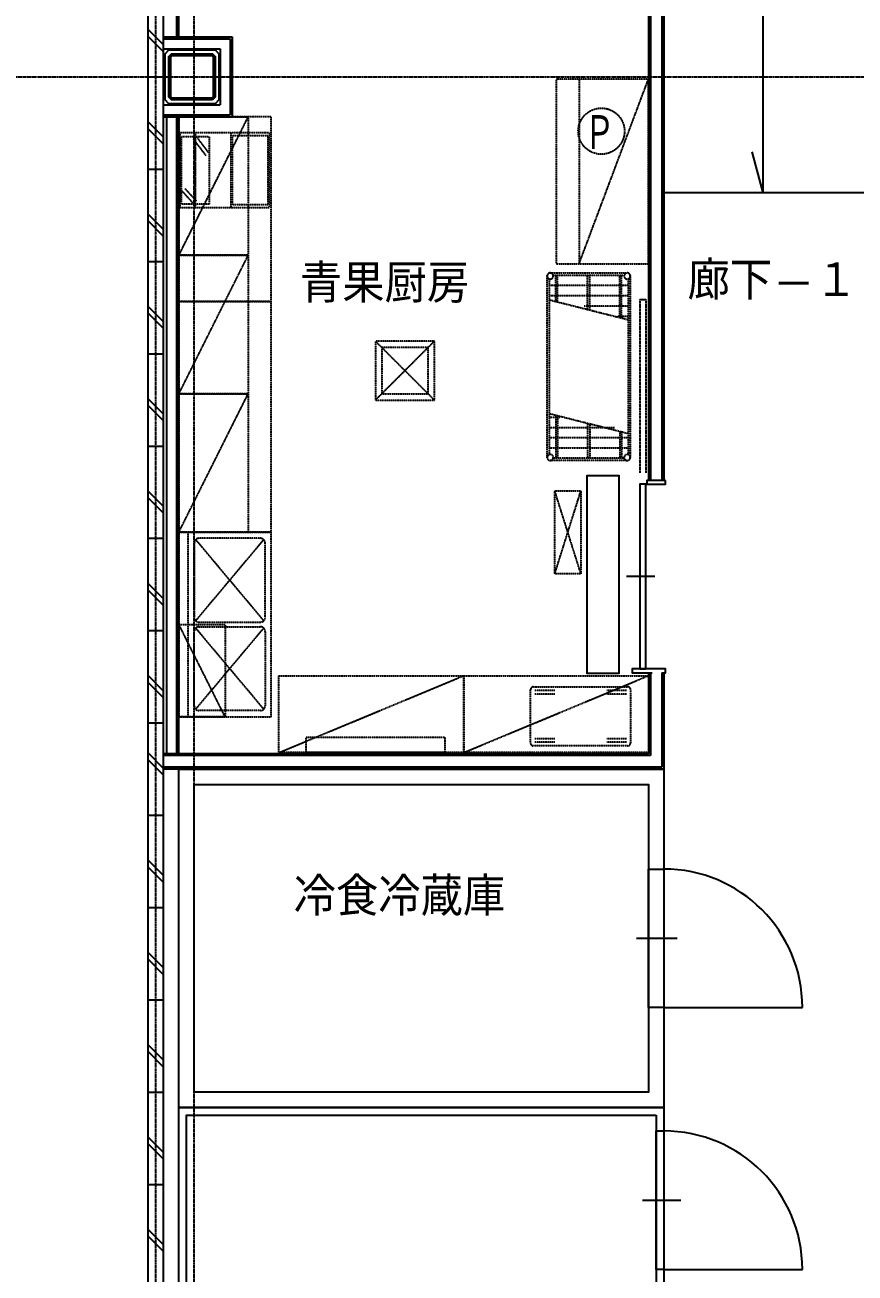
# Model space of a CAD drawing. Header units: millimetres. Extents: x 0 to 181737, y 0 to 59400.
# Drawn here: x 109000 to 114392, y 21049 to 29162 of the extents above; entities that cross this region are included whole.
import ezdxf
from ezdxf.enums import TextEntityAlignment as Align

# ---------------------------------------------------------------- set-up
doc = ezdxf.new("R2010")
doc.units = ezdxf.units.MM
doc.header["$LTSCALE"] = 0.2
for name, pattern in [('CENTER', [50.8, 31.75, -6.35, 6.35, -6.35]), ('HIDDEN', [9.525, 6.35, -3.175]), ('HIDDEN2', [0.1875, 0.125, -0.0625])]:
    doc.linetypes.add(name, pattern=pattern)
for name, color, linetype in [('A_室名', 8, 'Continuous'), ('A_建築', 8, 'Continuous'), ('A_建築（下図）', 8, 'Continuous'), ('A_建築（什器）', 8, 'Continuous'), ('A_建築（冷蔵・冷凍庫）', 8, 'Continuous'), ('A_建築（軽鉄下地）', 8, 'Continuous')]:
    doc.layers.add(name, color=color, linetype=linetype)
doc.layers.add('A_通芯', color=8, linetype='CENTER', plot=False)
doc.styles.get("Standard").update_dxf_attribs({"font": 'simplex.shx', "width": 0.8, "bigfont": 'extfont2.shx'})

msp = doc.modelspace()

# ---------------------------------------------------------------- linework, layer by layer
at = {"layer": 'A_建築'}
for p, q in [((110000, 29085), (110000, 33267.5)), ((113150, 32075), (113150, 26201.53)), ((113050, 31975), (113050, 26201.53)), ((109900, 29085), (110345.2, 29085)), ((110345.2, 29085), (110345.2, 28565)), ((109900, 28565), (110345.2, 28565)), ((110000, 24425), (110000, 28565)), ((112993.49, 27376.53), (113033.49, 27376.53)), ((113092.25, 25576.53), (112907.75, 25576.53)), ((113050, 24951.53), (113050, 24425)), ((113150, 24951.53), (113150, 24325)), ((113050, 24425), (109900, 24425)), ((113150, 24325), (109900, 24325))]:
    msp.add_line(p, q, dxfattribs=at)
at = {"layer": 'A_建築', "linetype": 'Continuous'}
for p, q in [((113795, 28071.7), (113795, 31071.7)), ((113795, 28071.7), (113723.56, 28337.02)), ((114650, 28071.7), (113135.2, 28071.7))]:
    msp.add_line(p, q, dxfattribs=at)
at = {"layer": 'A_建築', "linetype": 'HIDDEN', "ltscale": 5}
for p, q in [((112993.49, 27376.53), (112993.5, 26251.53)), ((113033.49, 27376.53), (113033.5, 26251.53))]:
    msp.add_line(p, q, dxfattribs=at)
at = {"layer": 'A_建築', "linetype": 'Continuous', "lineweight": 0}
for points in [[(112650.18, 24944.33), (112650.18, 26236.33), (112860.18, 26236.33), (112860.18, 24944.33)], [(112653.18, 24947.33), (112653.18, 26233.33), (112857.18, 26233.33), (112857.18, 24947.33)], [(112655.18, 24949.33), (112655.18, 26231.33), (112855.18, 26231.33), (112855.18, 24949.33)]]:
    msp.add_lwpolyline(points, close=True, dxfattribs=at)
at = {"layer": 'A_建築'}
for points in [[(113033.5, 26176.53), (112993.5, 26176.53), (112993.5, 24976.53), (113033.5, 24976.53)], [(113160, 26201.53), (113040, 26201.53), (113040, 26176.53), (113160, 26176.53)]]:
    msp.add_lwpolyline(points, close=True, dxfattribs=at)
msp.add_lwpolyline([(113137.53, 24951.53), (113160, 24951.53), (113160, 24976.53), (112945.03, 24976.53), (112945.03, 24951.53), (113073.84, 24951.53)], dxfattribs=at)
at = {"layer": 'A_建築（下図）', "color": 8, "linetype": 'Continuous'}
for p, q in [((109800, 17533.21), (109800, 35417)), ((109900, 17625.5), (109900, 35417)), ((109800, 29132.33), (109900, 29032.33)), ((109800, 29088), (109900, 28988)), ((109800, 28825), (109900, 28825)), ((109800, 28532.33), (109900, 28432.33)), ((109800, 28488), (109900, 28388)), ((109800, 28225), (109900, 28225)), ((109800, 27932.33), (109900, 27832.33)), ((109800, 27888), (109900, 27788)), ((109800, 27625), (109900, 27625)), ((109800, 27332.33), (109900, 27232.33)), ((109800, 27288), (109900, 27188)), ((109800, 27025), (109900, 27025)), ((109800, 26732.33), (109900, 26632.33)), ((109800, 26688), (109900, 26588)), ((109800, 26425), (109900, 26425)), ((109800, 26132.33), (109900, 26032.33)), ((109800, 26088), (109900, 25988)), ((109800, 25825), (109900, 25825)), ((109800, 25532.33), (109900, 25432.33)), ((109800, 25488), (109900, 25388)), ((109800, 25225), (109900, 25225)), ((109800, 24932.33), (109900, 24832.33)), ((109800, 24888), (109900, 24788)), ((109800, 24625), (109900, 24625)), ((109800, 24429.56), (109900, 24329.56)), ((109800, 24385.24), (109900, 24285.24)), ((109800, 24025), (109900, 24025)), ((109800, 23732.33), (109900, 23632.33)), ((109800, 23688), (109900, 23588)), ((109800, 23425), (109900, 23425)), ((109800, 23132.33), (109900, 23032.33)), ((109800, 23088), (109900, 22988)), ((109800, 22825), (109900, 22825)), ((109800, 22532.33), (109900, 22432.33)), ((109800, 22488), (109900, 22388)), ((109800, 22225), (109900, 22225)), ((109800, 21932.33), (109900, 21832.33)), ((109800, 21888), (109900, 21788)), ((109800, 21625), (109900, 21625)), ((109800, 21332.33), (109900, 21232.33)), ((109800, 21288), (109900, 21188))]:
    msp.add_line(p, q, dxfattribs=at)
at = {"layer": 'A_建築（下図）', "color": 8, "flags": 128}
msp.add_lwpolyline([(109935.2, 29000), (110235.2, 29000), (110260.2, 28975), (110260.2, 28675), (110235.2, 28650), (109935.2, 28650), (109910.2, 28675), (109910.2, 28975), (109935.2, 29000)], close=True, dxfattribs=at)
at = {"layer": 'A_建築（下図）', "color": 8, "linetype": 'Continuous', "flags": 128}
for points in [[(110218.2, 28675), (109952.2, 28675), (109935.2, 28692), (109935.2, 28958), (109952.2, 28975), (110218.2, 28975), (110235.2, 28958), (110235.2, 28692), (110218.2, 28675)], [(110218.2, 28687), (109952.2, 28687), (109947.2, 28692), (109947.2, 28958), (109952.2, 28963), (110218.2, 28963), (110223.2, 28958), (110223.2, 28692), (110218.2, 28687)]]:
    msp.add_lwpolyline(points, close=True, dxfattribs=at)
at = {"layer": 'A_建築（什器）', "color": 8, "linetype": 'HIDDEN2', "ltscale": 50}
for p, q in [((112450, 28810.38), (112450, 27610.38)), ((113050, 28810.38), (112450, 28810.38)), ((113050, 28810.38), (112600, 28810.38)), ((112600, 28810.38), (112600, 27610.38)), ((112600, 27610.38), (113050, 28810.38)), ((113050, 27610.38), (113050, 28810.38)), ((113050, 27610.38), (113050, 28810.38)), ((110000, 28565), (110000, 27365)), ((110600, 28565), (110000, 28565)), ((110000, 28565), (110450, 28565)), ((110000, 27665), (110000, 28565)), ((110000, 27665), (110450, 28565)), ((110450, 28565), (110450, 27665)), ((110600, 27365), (110600, 28565)), ((110007.34, 27973.99), (110007.34, 28463.99)), ((110007.34, 28463.99), (110587.34, 28463.99)), ((110017.34, 27998.08), (110017.34, 28438.07)), ((110017.34, 28438.07), (110197.35, 28438.07)), ((110092.16, 28422.6), (110174.09, 28314.24)), ((110107.34, 27973.99), (110107.34, 28463.99)), ((110107.34, 27998.08), (110107.34, 28438.07)), ((110112.1, 28437.68), (110194.03, 28329.31)), ((110197.35, 28438.07), (110197.35, 27998.08)), ((110337.33, 28463.99), (110337.33, 27973.99)), ((110347.34, 27993.99), (110347.34, 28443.99)), ((110347.34, 28443.99), (110577.34, 28443.99)), ((110577.34, 28443.99), (110577.34, 27993.99)), ((110587.34, 28463.99), (110587.34, 27973.99)), ((110019.6, 28083.52), (110093.6, 28001.59)), ((110038.15, 28100.28), (110112.15, 28018.35)), ((110197.35, 27998.08), (110017.34, 27998.08)), ((110577.34, 27993.99), (110347.34, 27993.99)), ((110587.34, 27973.99), (110007.34, 27973.99)), ((110450, 27665), (110000, 27665)), ((110000, 27665), (110450, 27665)), ((110000, 26765), (110000, 27665)), ((110000, 26765), (110450, 27665)), ((110450, 27665), (110450, 26765)), ((112450, 27610.38), (113050, 27610.38)), ((112600, 27610.38), (113050, 27610.38)), ((112392.27, 26350.46), (112392.27, 27533.46)), ((112407.27, 26369.82), (112407.27, 27511.09)), ((112412.27, 27550.46), (112912.27, 27550.46)), ((112431.63, 27535.46), (112892.9, 27535.46)), ((112449.42, 27362.74), (112449.42, 27535.46)), ((112459.42, 27359.72), (112459.42, 27535.46)), ((112654.77, 27313.45), (112654.77, 27535.46)), ((112669.77, 27308.93), (112669.77, 27535.46)), ((112865.12, 27262.66), (112865.12, 27535.46)), ((112875.12, 27259.64), (112875.12, 27535.46)), ((112917.27, 27511.09), (112917.27, 26369.82)), ((112932.27, 27533.46), (112932.27, 26350.46)), ((112917.27, 27468.46), (112407.27, 27468.46)), ((110000, 27365), (110600, 27365)), ((110000, 27365), (110000, 25865)), ((110600, 27365), (110000, 27365)), ((110600, 25865), (110600, 27365)), ((112917.27, 27401.46), (112407.27, 27401.46)), ((112407.27, 27375.46), (112917.27, 27246.92)), ((112917.27, 27334.46), (112633.15, 27334.46)), ((112917.27, 27267.46), (112849.21, 27267.46)), ((111276.29, 27107.16), (111276.29, 26723.16)), ((111660.29, 27107.16), (111276.29, 27107.16)), ((111276.29, 27107.16), (111660.29, 26723.16)), ((111660.29, 27107.16), (111276.29, 26723.16)), ((111660.29, 26723.16), (111660.29, 27107.16)), ((111318.29, 27065.16), (111318.29, 26765.16)), ((111618.29, 27065.16), (111318.29, 27065.16)), ((111618.29, 26765.16), (111618.29, 27065.16)), ((110450, 26765), (110000, 26765)), ((110000, 26765), (110450, 26765)), ((110000, 25865), (110000, 26765)), ((110000, 25865), (110450, 26765)), ((110450, 26765), (110450, 25865)), ((111276.29, 26723.16), (111660.29, 26723.16)), ((111318.29, 26765.16), (111618.29, 26765.16)), ((112917.27, 26505.46), (112407.27, 26633.99)), ((112449.42, 26621.27), (112449.42, 26345.46)), ((112459.42, 26618.26), (112459.42, 26345.46)), ((112407.27, 26613.46), (112475.33, 26613.46)), ((112407.27, 26546.46), (112829.38, 26546.46)), ((112654.77, 26571.99), (112654.77, 26345.46)), ((112669.77, 26567.46), (112669.77, 26345.46)), ((112407.27, 26479.46), (112917.27, 26479.46)), ((112865.12, 26521.19), (112865.12, 26345.46)), ((112875.12, 26518.17), (112875.12, 26345.46)), ((112407.27, 26412.46), (112917.27, 26412.46)), ((112912.27, 26330.46), (112412.27, 26330.46)), ((112892.9, 26345.46), (112431.63, 26345.46)), ((112441.62, 25594.07), (112441.62, 26134.07)), ((112441.62, 26134.07), (112611.62, 26134.07)), ((112611.62, 25594.07), (112441.62, 26134.07)), ((112441.62, 25594.07), (112611.62, 26134.07)), ((112611.62, 26134.07), (112611.62, 25594.07)), ((110000, 25865), (110600, 25865)), ((110600, 25865), (110000, 25865)), ((110000, 25865), (110000, 24665)), ((110450, 25865), (110000, 25865)), ((110060, 24665), (110060, 25865)), ((110108.79, 25288.79), (110551.21, 25816.21)), ((110108.79, 25816.21), (110551.21, 25288.79)), ((110530, 25825), (110130, 25825)), ((110600, 24665), (110600, 25865)), ((110100, 25795), (110100, 25310)), ((110560, 25310), (110560, 25795)), ((112611.62, 25594.07), (112441.62, 25594.07)), ((110300, 24665), (110000, 25265)), ((110000, 24665), (110000, 25265)), ((110000, 25265), (110300, 25265)), ((110108.79, 25241.21), (110551.21, 24713.79)), ((110108.79, 24713.79), (110551.21, 25241.21)), ((110130, 25280), (110530, 25280)), ((110130, 25250), (110530, 25250)), ((110300, 25265), (110300, 24665)), ((110100, 24735), (110100, 25220)), ((110560, 25220), (110560, 24735)), ((110650, 24432.1), (110650, 24932.1)), ((110650, 24932.1), (111850, 24932.1)), ((110650, 24432.1), (111850, 24932.1)), ((111850, 24432.1), (111850, 24932.1)), ((111850, 24932.1), (113050, 24932.1)), ((111850, 24432.1), (113050, 24932.1)), ((111850, 24932.1), (111850, 24432.1)), ((113050, 24932.1), (113050, 24432.1)), ((112284.03, 24495.04), (112284.03, 24840.04)), ((112304.03, 24860.04), (112914.03, 24860.04)), ((112441.46, 24835.02), (112312.63, 24835.02)), ((112908.39, 24835.02), (112779.57, 24835.02)), ((112934.03, 24840.04), (112934.03, 24495.04)), ((112441.46, 24811.92), (112312.63, 24811.92)), ((112908.39, 24811.92), (112779.57, 24811.92)), ((110530, 24705), (110130, 24705)), ((110300, 24665), (110000, 24665)), ((110000, 24665), (110600, 24665)), ((110826.79, 24432.1), (110826.79, 24532.36)), ((110826.79, 24532.36), (111726.79, 24532.36)), ((111726.79, 24532.36), (111726.79, 24432.1)), ((112441.46, 24522.21), (112312.63, 24522.21)), ((112908.39, 24522.21), (112779.57, 24522.21)), ((111850, 24432.1), (110650, 24432.1)), ((111726.79, 24432.1), (110826.79, 24432.1)), ((113050, 24432.1), (111850, 24432.1)), ((112914.03, 24475.04), (112304.03, 24475.04)), ((112441.46, 24499.11), (112312.63, 24499.11)), ((112908.39, 24499.11), (112779.57, 24499.11))]:
    msp.add_line(p, q, dxfattribs=at)
msp.add_circle((112744.46, 28471.88), 150, dxfattribs=at)
for centre, radius, start, end in [((112412.27, 27530.46, 10), 20, 90, 180), ((112412.27, 27530.46, 10), 20, 180, 90), ((112912.27, 27530.46, 10), 20, 90, 0), ((112912.27, 27530.46, 10), 20, 0, 90), ((112412.27, 26350.46, 10), 20, 270, 180), ((112912.27, 26350.46, 10), 20, 0, 270), ((112412.27, 26350.46, 10), 20, 180, 270), ((112912.27, 26350.46, 10), 20, 270, 0), ((110130, 25795), 30, 90, 180), ((110530, 25795), 30, 0, 90), ((110130, 25310), 30, 180, 270), ((110130, 25220), 30, 90, 180), ((110530, 25310), 30, 270, 0), ((110530, 25220), 30, 0, 90), ((112304.03, 24840.04), 20, 90, 180), ((112914.03, 24840.04), 20, 0, 90), ((110130, 24735), 30, 180, 270), ((110530, 24735), 30, 270, 0), ((112304.03, 24495.04), 20, 180, 270), ((112914.03, 24495.04), 20, 270, 0)]:
    msp.add_arc(centre, radius, start, end, dxfattribs=at)
at = {"layer": 'A_建築（冷蔵・冷凍庫）'}
for p, q in [((112973.15, 23225), (113237.55, 23225)), ((113150, 22775), (114050, 22775)), ((113010.59, 21522.1), (113261.03, 21522.1)), ((113150, 21072.1), (114050, 21072.1))]:
    msp.add_line(p, q, dxfattribs=at)
for points in [[(110000, 24325), (113150, 24325), (113150, 22125), (110000, 22125)], [(110100, 24225), (113050, 24225), (113050, 22225), (110100, 22225)], [(113050, 23675), (113150, 23675), (113150, 22775), (113050, 22775)], [(113100, 22075), (113100, 17775), (110410.2, 17775), (110410.2, 18130), (110050, 18130), (110050, 22075)], [(113100, 21972.1), (113150, 21972.1), (113150, 21072.1), (113100, 21072.1)]]:
    msp.add_lwpolyline(points, close=True, dxfattribs=at)
msp.add_lwpolyline([(113150, 22125), (113150, 17725), (110360.2, 17725), (110360.2, 18080), (110000, 18080), (110000, 22125), (113150, 22125)], dxfattribs=at)
for centre in [(113150, 22775), (113150, 21072.1)]:
    msp.add_arc(centre, 900, 0, 90, dxfattribs=at)
at = {"layer": 'A_建築（軽鉄下地）', "color": 8, "ltscale": 50}
for p, q in [((109987.5, 29085), (109987.5, 33267.5)), ((113137.5, 32062.5), (113137.5, 26201.53)), ((113062.5, 31987.5), (113062.5, 26201.53)), ((109900, 29072.5), (110332.7, 29072.5)), ((110332.7, 29072.5), (110332.7, 28577.5)), ((109900, 29007.5), (110267.7, 29007.5)), ((110267.7, 29007.5), (110267.7, 28642.5)), ((109900, 28642.5), (110267.7, 28642.5)), ((109900, 28577.5), (110332.7, 28577.5)), ((109922.5, 24425), (109922.5, 28565)), ((109987.5, 24425), (109987.5, 28565)), ((113062.5, 24951.53), (113062.5, 24412.5)), ((113137.5, 24951.53), (113137.5, 24337.5)), ((113062.5, 24412.5), (109900, 24412.5)), ((113137.5, 24337.5), (109900, 24337.5))]:
    msp.add_line(p, q, dxfattribs=at)
at = {"layer": 'A_通芯', "color": 8}
for points in [[(109850, 14565.35), (109850, 46450.31)], [(110100, 14565.35), (110100, 46450.31)], [(106118.42, 28825), (161724.97, 28825)]]:
    msp.add_lwpolyline(points, dxfattribs=at)

# ---------------------------------------------------------------- texts
at = {"layer": 'A_室名'}
for s, p in [('青果厨房', (110785.98, 27607.27)), ('廊下-１', (113303.64, 27625.76)), ('冷食冷蔵庫', (110745.06, 23621.23))]:
    msp.add_text(s, height=250, dxfattribs=at).set_placement(p, align=Align.TOP_LEFT)
at = {"layer": 'A_建築（什器）', "color": 8, "linetype": 'HIDDEN2', "ltscale": 50}
msp.add_text('Ｐ', height=250, dxfattribs=at).set_placement((112632.2, 28332.12), (112832.2, 28332.12), align=Align.FIT)

doc.saveas('drawing.dxf')
